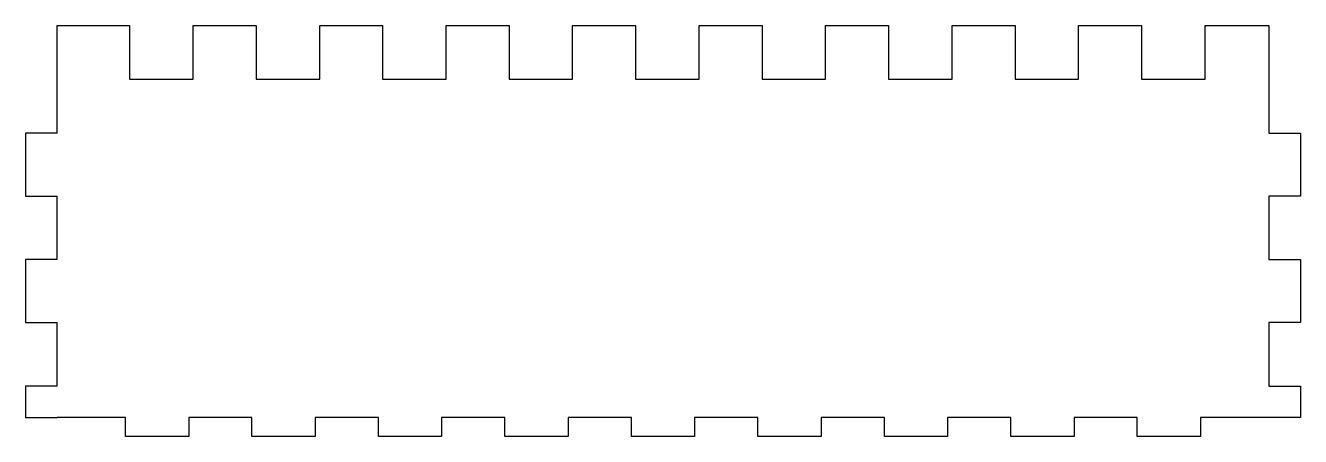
# Model space of a CAD drawing. Header units: millimetres. Extents: x -10 to 393, y -170 to -40.
import ezdxf

# ---------------------------------------------------------------- set-up
doc = ezdxf.new("R2010")
doc.units = ezdxf.units.MM

msp = doc.modelspace()

# ---------------------------------------------------------------- linework, layer by layer
at = {"color": 7, "linetype": 'Continuous', "lineweight": 25}
for p, q in [((0.05, -56.95), (0.05, -40.01)), ((0.05, -40.01), (22.93, -40.01)), ((22.93, -40.01), (22.93, -56.95)), ((43.03, -56.95), (43.03, -40.01)), ((43.03, -40.01), (62.93, -40.01)), ((62.93, -40.01), (62.93, -56.95)), ((83.03, -56.95), (83.03, -40.01)), ((83.03, -40.01), (102.93, -40.01)), ((102.93, -40.01), (102.93, -56.95)), ((123.03, -56.95), (123.03, -40.01)), ((123.03, -40.01), (142.93, -40.01)), ((142.93, -40.01), (142.93, -56.95)), ((163.03, -56.95), (163.03, -40.01)), ((163.03, -40.01), (182.93, -40.01)), ((182.93, -40.01), (182.93, -56.95)), ((203.03, -56.95), (203.03, -40.01)), ((203.03, -40.01), (222.93, -40.01)), ((222.93, -40.01), (222.93, -56.95)), ((243.03, -56.95), (243.03, -40.01)), ((243.03, -40.01), (262.93, -40.01)), ((262.93, -40.01), (262.93, -56.95)), ((283.03, -56.95), (283.03, -40.01)), ((283.03, -40.01), (302.93, -40.01)), ((302.93, -40.01), (302.93, -56.95)), ((323.03, -56.95), (323.03, -40.01)), ((323.03, -40.01), (342.93, -40.01)), ((342.93, -40.01), (342.93, -56.95)), ((363.03, -56.95), (363.03, -40.01)), ((363.03, -40.01), (383.15, -40.01)), ((383.15, -40.01), (383.15, -56.95)), ((0, -74.05), (0, -56.95)), ((0, -56.95), (0.05, -56.95)), ((22.93, -56.95), (43.03, -56.95)), ((62.93, -56.95), (83.03, -56.95)), ((102.93, -56.95), (123.03, -56.95)), ((142.93, -56.95), (163.03, -56.95)), ((182.93, -56.95), (203.03, -56.95)), ((222.93, -56.95), (243.03, -56.95)), ((262.93, -56.95), (283.03, -56.95)), ((302.93, -56.95), (323.03, -56.95)), ((342.93, -56.95), (363.03, -56.95)), ((383.15, -56.95), (383.2, -56.95)), ((383.2, -56.95), (383.2, -74.05)), ((-10, -74.05), (-10, -93.95)), ((0, -74.05), (-10, -74.05)), ((383.2, -74.05), (393.2, -74.05)), ((393.2, -74.05), (393.2, -93.95)), ((-10, -93.95), (0, -93.95)), ((0, -114.05), (0, -93.95)), ((393.2, -93.95), (383.2, -93.95)), ((383.2, -93.95), (383.2, -114.05)), ((-10, -114.05), (-10, -133.95)), ((0, -114.05), (-10, -114.05)), ((383.2, -114.05), (393.2, -114.05)), ((393.2, -114.05), (393.2, -133.95)), ((-10, -133.95), (0, -133.95)), ((0, -154.05), (0, -133.95)), ((393.2, -133.95), (383.2, -133.95)), ((383.2, -133.95), (383.2, -154.05)), ((-10, -154.05), (-10, -163.95)), ((0, -154.05), (-10, -154.05)), ((383.2, -154.05), (393.2, -154.05)), ((393.2, -154.05), (393.2, -163.95)), ((-10, -163.95), (0, -163.95)), ((0, -164), (0, -163.95)), ((21.6, -164), (0, -164)), ((21.6, -170), (21.6, -164)), ((61.6, -164), (41.6, -164)), ((41.6, -164), (41.6, -170)), ((61.6, -170), (61.6, -164)), ((101.6, -164), (81.6, -164)), ((81.6, -164), (81.6, -170)), ((101.6, -170), (101.6, -164)), ((141.6, -164), (121.6, -164)), ((121.6, -164), (121.6, -170)), ((141.6, -170), (141.6, -164)), ((181.6, -164), (161.6, -164)), ((161.6, -164), (161.6, -170)), ((181.6, -170), (181.6, -164)), ((221.6, -164), (201.6, -164)), ((201.6, -164), (201.6, -170)), ((221.6, -170), (221.6, -164)), ((261.6, -164), (241.6, -164)), ((241.6, -164), (241.6, -170)), ((261.6, -170), (261.6, -164)), ((301.6, -164), (281.6, -164)), ((281.6, -164), (281.6, -170)), ((301.6, -170), (301.6, -164)), ((341.6, -164), (321.6, -164)), ((321.6, -164), (321.6, -170)), ((341.6, -170), (341.6, -164)), ((383.2, -164), (361.6, -164)), ((361.6, -164), (361.6, -170)), ((393.2, -163.95), (383.2, -163.95)), ((383.2, -163.95), (383.2, -164)), ((41.6, -170), (21.6, -170)), ((81.6, -170), (61.6, -170)), ((121.6, -170), (101.6, -170)), ((161.6, -170), (141.6, -170)), ((201.6, -170), (181.6, -170)), ((241.6, -170), (221.6, -170)), ((281.6, -170), (261.6, -170)), ((321.6, -170), (301.6, -170)), ((361.6, -170), (341.6, -170))]:
    msp.add_line(p, q, dxfattribs=at)

doc.saveas('drawing.dxf')
